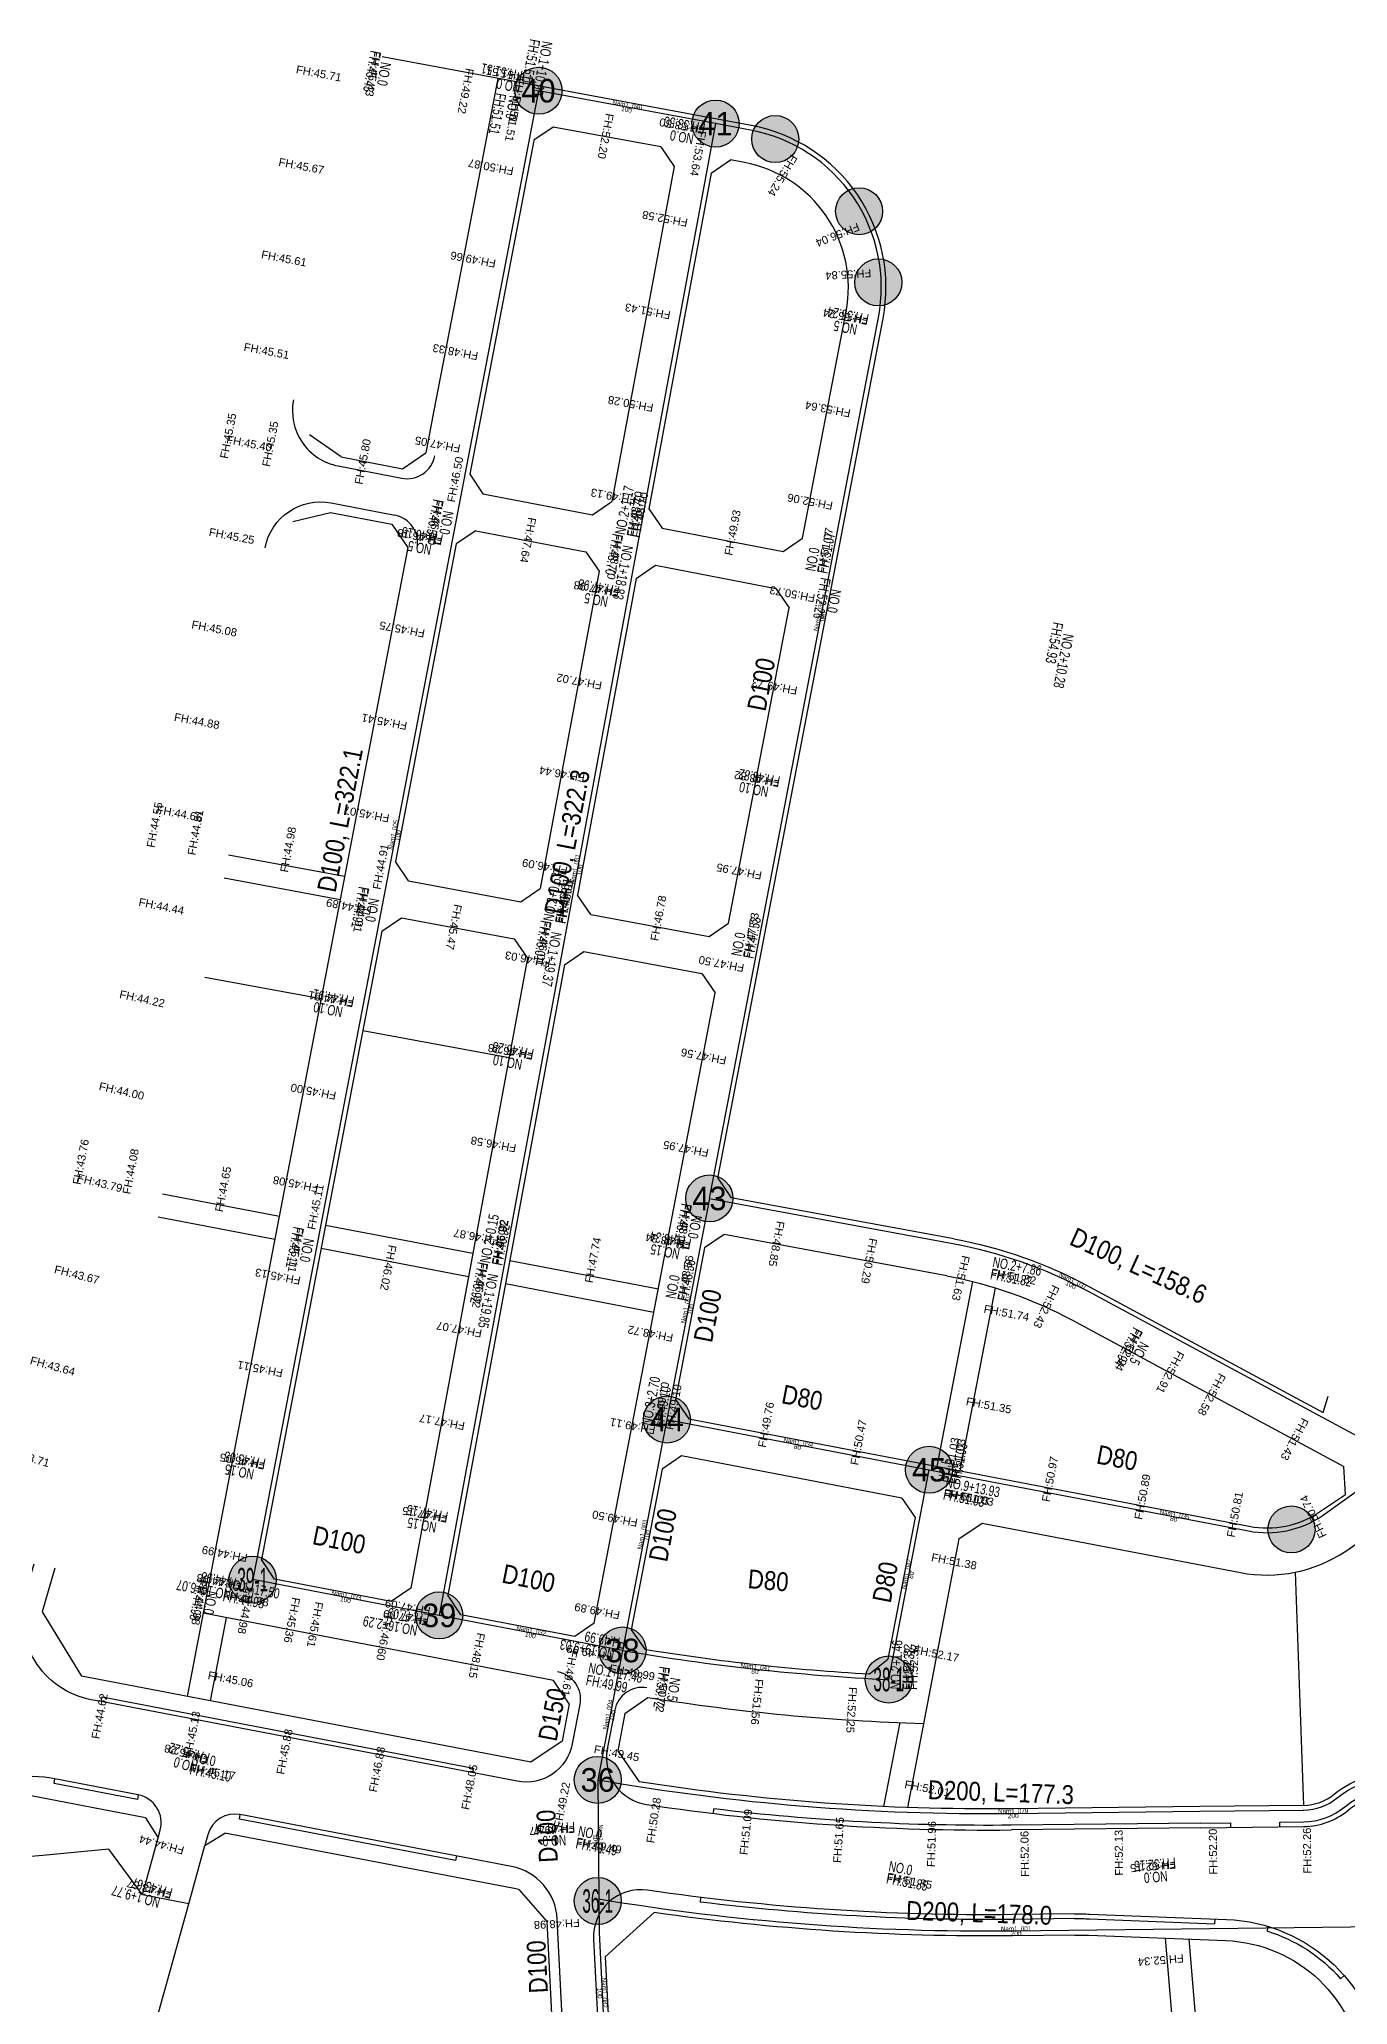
# Model space of a CAD drawing. Header units: millimetres. Extents: x 227572 to 269266, y 328772 to 443556.
# Drawn here: x 237946.8 to 238224.8, y 331862.6 to 332280.2 of the extents above; entities that cross this region are included whole.
import ezdxf
from ezdxf.enums import TextEntityAlignment as Align

# ---------------------------------------------------------------- set-up
doc = ezdxf.new("R2010")
doc.units = ezdxf.units.MM
for name, color, linetype in [('+++New_지구계(1안)', 1, 'Continuous'), ('0.보차도(중1류이상)', 5, 'Continuous'), ('0.보차도(중2류이하)', 4, 'Continuous'), ('0.식수대', 3, 'Continuous'), ('00_계획line', 7, 'Continuous'), ('L_diameter', 3, 'Continuous'), ('L_pipeline', 4, 'Continuous'), ('L_Pipes', 2, 'Continuous'), ('S-2.생활-1.격점-1.원', 250, 'Continuous'), ('S-2.생활-1.격점-2.번호', 1, 'Continuous'), ('S-2.생활-2.관로-2.제원', 7, 'Continuous'), ('도로체인계획고', 6, 'Continuous'), ('도로체인번호', 6, 'Continuous')]:
    doc.layers.add(name, color=color, linetype=linetype)
doc.layers.get('+++New_지구계(1안)').off()
doc.styles.add('HY울릉도M', font='HYWULM.TTF')
doc.styles.get("Standard").update_dxf_attribs({"font": 'arial.ttf'})

# ---------------------------------------------------------------- blocks, each defined once
blk = doc.blocks.new('남청주현도')
at = {"layer": '0.보차도(중1류이상)', "color": 8, "ltscale": 0.5}
for q in [(238153.31, 331899.78), (238215.42, 331900.49)]:
    blk.add_line((238193.49, 331900.24), q, dxfattribs=at)
for points in [[(238060.04, 331918.05, -0.414116), (238048.34, 331910.11), (237959.98, 331927.04), (237957.82, 331927.45, -0.4425), (237943.93, 331950.19), (237944.82, 331953.22), (237945.73, 331956.32)], [(237972.04, 331898.08), (237972.5, 331899.72, 0.437756), (237967.84, 331907.21), (237950.14, 331910.6), (237949.25, 331910.77, 0.278453), (237930.83, 331903.96)], [(238056.84, 331880.84, 0.345529), (238047.11, 331892.02), (237989.52, 331903.05, 0.391056), (237982.6, 331898.76), (237981.97, 331896.46)]]:
    blk.add_lwpolyline(points, format="xyb", dxfattribs=at)
at = {"layer": '0.보차도(중1류이상)', "color": 8, "ltscale": 0.3}
for points in [[(238215.42, 331900.49, 0.17046), (238224.76, 331903.89, -0.197203), (238236.19, 331907.39, 0.210558), (238247.66, 331911.23)], [(238166.73, 331881.93), (238153.52, 331881.78, -0.039179), (238076, 331886.97, 0.472857), (238064.57, 331876.57)], [(238166.73, 331881.93, -0.01249), (238169.93, 331881.89), (238199.02, 331880.76, -0.379075), (238232.55, 331848.69)]]:
    blk.add_lwpolyline(points, format="xyb", dxfattribs=at)
at = {"layer": '0.보차도(중1류이상)', "color": 8, "ltscale": 0.5}
for centre, radius, start, end in [((238077.29, 331915.09), 10, 169.1352, 261.3367), ((238147.86, 332378.25), 478.5, 261.3367, 270.653)]:
    blk.add_arc(centre, radius, start, end, dxfattribs=at)
at = {"layer": '0.보차도(중2류이하)', "color": 8}
for points in [[(238000.8, 332203.59, 0.414214), (238010.32, 332189.55), (238023.83, 332186.95)], [(237994.77, 332172.17, -0.414212), (238008.81, 332181.69), (238022.32, 332179.1)]]:
    blk.add_lwpolyline(points, format="xyb", dxfattribs=at)
at = {"layer": '0.보차도(중2류이하)', "color": 8, "ltscale": 0.3}
for points in [[(238023.83, 332186.95, 0.414214), (238030.85, 332191.72)], [(238027.08, 332172.07, 0.414214), (238022.32, 332179.1)]]:
    blk.add_lwpolyline(points, format="xyb", dxfattribs=at)
at = {"layer": '0.보차도(중2류이하)', "color": 8, "ltscale": 0.5}
for points in [[(238056.88, 331933.42, -0.414311), (238061.64, 331926.4), (238060.04, 331918.05)], [(238075.89, 331929.98, 0.405537), (238069.05, 331925.19), (238067.47, 331916.98)], [(237970.52, 331844.64, 0.392033), (237976.77, 331839.41), (238050.74, 331843.17, 0.414214), (238058.33, 331851.57), (238056.84, 331880.84)], [(238064.57, 331876.57), (238065.82, 331851.95, 0.414214), (238074.21, 331844.36), (238191.02, 331850.3), (238199.8, 331744.56, 0.404835), (238208.18, 331737.23), (238229.29, 331738.3)]]:
    blk.add_lwpolyline(points, format="xyb", dxfattribs=at)
at = {"layer": '0.식수대', "color": 8, "ltscale": 0.5}
for p, q in [((238090.02, 331903.26), (238090.14, 331904.25)), ((238090.02, 331903.26), (238090.14, 331904.25)), ((238193.46, 331901.24), (238153.3, 331900.78)), ((238199.95, 331900.31), (238199.93, 331901.31))]:
    blk.add_line(p, q, dxfattribs=at)
at = {"layer": '0.식수대', "color": 8, "ltscale": 0.3}
for p, q in [((238196.53, 331880.86), (238196.49, 331879.86)), ((238207.87, 331879.27), (238207.58, 331878.31)), ((238224.02, 331868.83), (238223.26, 331868.17))]:
    blk.add_line(p, q, dxfattribs=at)
at = {"layer": '0.식수대', "color": 8, "ltscale": 0.5}
for points in [[(237959.98, 331927.04), (237960.17, 331928.02), (238039.02, 331912.91), (238038.83, 331911.93)], [(237967.84, 331907.21), (237967.67, 331906.22), (237949.97, 331909.61), (237950.14, 331910.6)], [(238035.45, 331894.25), (238035.26, 331893.27), (237989.35, 331902.07), (237989.52, 331903.05)], [(238193.48, 331901.24), (238199.93, 331901.31)], [(238210.33, 331901.43), (238215.41, 331901.49)], [(238210.35, 331900.43), (238210.33, 331901.43)]]:
    blk.add_lwpolyline(points, dxfattribs=at)
for points in [[(238215.41, 331901.49, 0.17046), (238224.12, 331904.66, -0.197203), (238236.28, 331908.39, 0.143798), (238244.02, 331909.9, 0.143798)], [(238153.3, 331900.78, -0.033155), (238090.14, 331904.25)], [(238166.74, 331880.93), (238153.53, 331880.78, -0.033402), (238087.24, 331884.45), (238087.36, 331885.45)]]:
    blk.add_lwpolyline(points, format="xyb", dxfattribs=at)
at = {"layer": '0.식수대', "color": 8, "ltscale": 0.3}
for points in [[(238166.74, 331880.93, -0.01249), (238169.89, 331880.89), (238196.49, 331879.86)], [(238207.58, 331878.31, -0.140034), (238223.26, 331868.17)]]:
    blk.add_lwpolyline(points, format="xyb", dxfattribs=at)
at = {"layer": '00_계획line', "color": 7}
for p, q in [((238098.07, 332261.88), (238019.62, 332276.46)), ((238056, 332261.56), (238051.87, 332258.74)), ((238078.83, 332257.32), (238056, 332261.56)), ((238051.86, 332258.73), (238038.24, 332187.79)), ((238078.83, 332257.32), (238081.66, 332253.2)), ((238081.66, 332253.19), (238068.47, 332182)), ((238089.52, 332251.73), (238093.65, 332254.56)), ((238096.61, 332254.01), (238093.65, 332254.56)), ((238089.52, 332251.73), (238076.33, 332180.47)), ((238090.99, 332038.22), (238126.05, 332220.87)), ((238108.95, 332174.22), (238118.19, 332222.38)), ((238030.66, 332201.34), (238028.93, 332192.33)), ((238035.4, 332172.99), (238022.45, 332105.53)), ((238025.07, 332172.21), (238010.73, 332097.48)), ((238065.73, 332167.18), (238053.25, 332099.81)), ((238073.58, 332165.64), (238061.12, 332098.36)), ((238093.25, 332092.39), (238106.11, 332159.42)), ((237987.02, 332106.96), (238011.67, 332102.39)), ((237986.07, 332102.05), (238010.74, 332097.48)), ((238010.73, 332097.48), (237995.6, 332018.67)), ((238025.27, 332101.4), (238049.13, 332096.98)), ((238023.74, 332093.55), (238047.67, 332089.11)), ((238063.95, 332094.24), (238089.12, 332089.57)), ((238019.61, 332090.73), (237993.99, 331957.22)), ((238050.51, 332084.99), (238025.72, 331951.15)), ((238062.49, 332086.37), (238087.59, 332081.72)), ((237981.97, 332080.96), (238006.68, 332076.39)), ((238058.37, 332083.54), (238033.57, 331949.62)), ((238064.7, 331943.67), (238090.41, 332077.59)), ((238015.56, 332069.64), (238046.6, 332063.89)), ((238090.99, 332038.22), (238093.81, 332034.09)), ((238141.07, 332025.34), (238093.81, 332034.09)), ((238088.15, 332023.42), (238081.98, 331991.23)), ((238092.28, 332026.24), (238088.15, 332023.42)), ((238139.61, 332017.48), (238092.28, 332026.24)), ((237995.6, 332018.67), (237978.22, 331928.13)), ((238145.03, 332016.3), (238137.49, 331977)), ((238149.86, 332014.95), (238142.4, 331976.05)), ((238081.98, 331991.23), (238084.78, 331987.09)), ((238219.57, 331988.48), (238220.59, 331991.9)), ((238079.13, 331976.43), (238072.58, 331942.28)), ((238083.27, 331979.24), (238079.13, 331976.43)), ((238130.05, 331970.27), (238083.27, 331979.24)), ((238224.27, 331971.03), (238223.97, 331977.02)), ((238132.86, 331966.14), (238127.08, 331936.02)), ((238142.17, 331961.6), (238147.14, 331964.97)), ((238142.17, 331961.6), (238131.22, 331904.54)), ((237996.79, 331953.08), (237993.99, 331957.22)), ((237983.31, 331954.64), (237983.31, 331954.64)), ((238021.59, 331948.33), (237996.79, 331953.08)), ((238213.61, 331954.53), (238215.39, 331904.99)), ((238025.72, 331951.15), (238021.59, 331948.33)), ((238036.39, 331945.49), (238033.57, 331949.62)), ((237947.42, 331946.09), (237955.76, 331932.43)), ((238056.02, 331931.55), (237981.61, 331945.8)), ((237986.52, 331944.86), (237983.13, 331927.19)), ((238060.56, 331940.86), (238036.39, 331945.49)), ((238064.7, 331943.67), (238060.56, 331940.86)), ((238059.39, 331926.58), (238056.02, 331931.55)), ((238059.39, 331926.58), (238057.86, 331918.63)), ((238071.2, 331924.49), (238076.12, 331927.92)), ((238071.2, 331924.49), (238069.68, 331916.56)), ((238129.59, 331922.57), (238126.17, 331904.74)), ((238057.86, 331918.63), (238051.24, 331914.14)), ((238069.68, 331916.56), (238074.26, 331910)), ((237969.4, 331902.33), (237972.04, 331898.08)), ((237969.4, 331902.33), (237972.04, 331898.08)), ((237981.97, 331896.46), (237986.22, 331899.1)), ((237981.97, 331896.46), (237986.22, 331899.1)), ((237978.56, 331884.09), (237981.97, 331896.46)), ((238048.7, 331887.13), (238054.61, 331880.34)), ((238054.61, 331880.34), (238056.09, 331851.36)), ((238067.01, 331872.84), (238077.4, 331882.23)), ((238201.87, 331746.83), (238191.1, 331876.57)), ((238067.01, 331872.84), (238068.07, 331851.97))]:
    blk.add_line(p, q, dxfattribs=at)
for points in [[(238044.2, 332271.89), (238035.21, 332225.06), (238030.66, 332201.34)], [(238010.94, 332191.46), (238004.22, 332196.2)], [(238010.94, 332191.46), (238023.96, 332188.96)], [(238023.96, 332188.96), (238028.93, 332192.33)], [(238038.24, 332187.79), (238041.05, 332183.65)], [(238041.05, 332183.65), (238064.35, 332179.18)], [(238064.35, 332179.18), (238068.47, 332182)], [(238000.68, 332177.77), (238008.68, 332179.68)], [(238008.68, 332179.68), (238021.7, 332177.18)], [(238021.7, 332177.18), (238025.07, 332172.21)], [(238076.33, 332180.47), (238079.14, 332176.34)], [(238039.54, 332175.79), (238035.4, 332172.99)], [(238039.54, 332175.79), (238062.91, 332171.31)], [(238079.14, 332176.34), (238104.81, 332171.41)], [(238104.81, 332171.41), (238108.95, 332174.22)], [(238062.91, 332171.31), (238065.73, 332167.18)], [(238073.58, 332165.64), (238077.71, 332168.47)], [(238077.71, 332168.47), (238103.3, 332163.55)], [(238103.3, 332163.55), (238106.11, 332159.42)], [(238025.27, 332101.4), (238022.45, 332105.53)], [(238049.13, 332096.98), (238053.25, 332099.81)], [(238063.95, 332094.24), (238061.12, 332098.36)], [(238019.61, 332090.73), (238023.74, 332093.55)], [(238047.67, 332089.11), (238050.51, 332084.99)], [(238089.12, 332089.57), (238093.25, 332092.39)], [(238058.37, 332083.54), (238062.49, 332086.37)], [(238087.59, 332081.72), (238090.41, 332077.59)], [(237973, 332034.93), (237997.81, 332030.17)], [(237972.06, 332030.02), (237996.86, 332025.26)], [(238007.63, 332028.28), (238038.89, 332022.28)], [(238006.68, 332023.37), (238037.98, 332017.37)], [(238046.75, 332020.78), (238078.34, 332014.71)], [(238045.84, 332015.86), (238077.39, 332009.8)], [(238130.05, 331970.27), (238132.86, 331966.14)], [(238072.58, 331942.28), (238075.43, 331938.17)], [(238123.14, 331932.93), (238127.08, 331936.02)], [(238051.23, 331914.14), (237955.76, 331932.43)], [(237970.74, 331855.83), (237978.56, 331884.09), (237968.71, 331885.99), (237961.6, 331895.67), (237947.54, 331894.33), (237931.9, 331893.1)], [(237969.4, 331902.33), (237945.08, 331906.99)], [(238215.39, 331904.99), (238193.35, 331904.74)], [(237968.71, 331885.99), (237972.04, 331898.08)], [(237968.71, 331885.99), (237972.04, 331898.08)], [(238048.69, 331887.15), (238047.69, 331887.33), (237986.22, 331899.1)], [(238188.09, 331852.4), (238186.06, 331876.76)]]:
    blk.add_lwpolyline(points, dxfattribs=at)
for points in [[(238141.07, 332025.34, -0.077778), (238169.94, 332015.18), (238219.57, 331988.48)], [(238139.61, 332017.48, -0.077778), (238166.15, 332008.13), (238223.97, 331977.02)], [(238084.78, 331987.09), (238203.84, 331964.28, 0.197835), (238218.77, 331967.33), (238224.27, 331971.03)], [(238147.14, 331964.97), (238201.96, 331954.46, 0.197835), (238224.35, 331959.03), (238227.22, 331960.96)], [(238215.37, 331904.99, 0.17046), (238221.9, 331907.37, -0.197203), (238236.6, 331911.87, 0.210558), (238244.63, 331914.56, 0.210558)], [(238193.35, 331904.74), (238153.26, 331904.28, -0.041847), (238074.26, 331910)], [(238166.78, 331877.43), (238153.57, 331877.28, -0.038145), (238077.4, 331882.23)], [(238166.78, 331877.43, -0.01249), (238169.75, 331877.39), (238198.84, 331876.27, -0.379075), (238228.06, 331848.32)]]:
    blk.add_lwpolyline(points, format="xyb", dxfattribs=at)
at = {"layer": '00_계획line', "color": 7, "ltscale": 0.5}
blk.add_lwpolyline([(237950.15, 331955.41), (237947.42, 331946.09)], dxfattribs=at)
at = {"layer": '00_계획line', "color": 7}
for centre, radius, start, end in [((238091.68, 332227.47), 35, 349.1352, 79.4708), ((238091.68, 332227.47), 27, 349.1352, 79.4708), ((238147.86, 332378.25), 446, 260.6537, 266.8233), ((238148.18, 332378.19), 456, 260.9075, 268.2984)]:
    blk.add_arc(centre, radius, start, end, dxfattribs=at)
blk = doc.blocks.new('격점-생활')
at = {"layer": 'S-2.생활-1.격점-1.원'}
h = blk.add_hatch(color=250, dxfattribs=at)
h.dxf.hatch_style = 1
edge = h.paths.add_edge_path()
edge.add_arc((237637.68, 330904.87), 9, 0, 360)
blk.add_circle((237637.68, 330904.87), 9, dxfattribs=at)

msp = doc.modelspace()

# ---------------------------------------------------------------- linework, layer by layer
at = {"layer": 'L_pipeline'}
for points in [[(238052.86, 332269.27), (238010.87, 332050.47), (237992.15, 331952.95)], [(238090.46, 332262.28), (238052.86, 332269.27)], [(238090.46, 332262.28), (238031.77, 331945.36)], [(238089.16, 332033.94), (238080.14, 331986.97)], [(238080.14, 331986.97), (238070.72, 331937.9)], [(238080.14, 331986.97), (238135.83, 331976.3)], [(238127.27, 331931.73), (238135.83, 331976.3)], [(238031.77, 331945.36), (237992.15, 331952.95)], [(238070.72, 331937.9), (238031.77, 331945.36)], [(238070.72, 331937.9), (238065.45, 331910.45)], [(238065.45, 331910.45), (238065.68, 331885.05)], [(238065.68, 331885.05), (238065.75, 331877.99), (238067.41, 331845.27)]]:
    msp.add_lwpolyline(points, dxfattribs=at)
for points in [[(238089.16, 332033.94), (238125.07, 332221.06, 0.41593), (238097.89, 332260.9), (238090.46, 332262.28)], [(238089.16, 332033.94), (238140.88, 332024.36, -0.077778), (238169.47, 332014.3), (238236.03, 331978.49)], [(238135.83, 331976.3), (238203.66, 331963.3, 0.197835), (238219.33, 331966.5), (238236.03, 331978.49)], [(238070.72, 331937.9, 0.031031), (238127.27, 331931.73)], [(238065.45, 331910.45, 0.046475), (238153.27, 331903.28), (238193.36, 331903.74), (238215.41, 331903.99), (238215.38, 331903.99, 0.17046), (238222.54, 331906.59, -0.197203), (238236.51, 331910.87, 0.090951), (238240.65, 331911.24, 0.090951)], [(238243.3, 331879.3), (238153.56, 331878.28, -0.044153), (238065.68, 331885.05)]]:
    msp.add_lwpolyline(points, format="xyb", dxfattribs=at)

# ---------------------------------------------------------------- block references
at = {"layer": '+++New_지구계(1안)'}
msp.add_blockref('남청주현도', (0, 0), dxfattribs=at)
at = {"layer": 'S-2.생활-1.격점-1.원', "xscale": 0.5555555555620231, "yscale": 0.5555555555620231, "zscale": 0.5555555555620231}
for p in [(106031.93, 148433.23), (106069.53, 148426.24), (106082.22, 148422.97), (106100.03, 148407.63), (106104.12, 148392.52), (106068.22, 148197.9), (106059.2, 148150.93), (106114.89, 148140.26), (106191.88, 148127.58), (105971.22, 148116.91), (106010.83, 148109.32), (106049.79, 148101.86), (106106.34, 148095.69), (106044.51, 148074.36), (106044.51, 148048.64)]:
    msp.add_blockref('격점-생활', p, dxfattribs=at)

# ---------------------------------------------------------------- texts
at = {"layer": 'L_diameter', "width": 0.8}
for s, rotation, p in [('100', 349.4708, (238071.66, 332265.77)), ('100', 79.1352, (238112.88, 332157.54)), ('100', 79.1352, (238022.51, 332111.11)), ('100', 79.507, (238061.11, 332103.82)), ('100', 333.8966, (238166.16, 332016.01)), ('100', 79.1344, (238084.65, 332010.46)), ('80', 349.1543, (238107.98, 331981.63)), ('80', 349.1543, (238187.9, 331966.32)), ('100', 79.1352, (238075.43, 331962.43)), ('80', 79.1352, (238131.55, 331954.01)), ('100', 349.1543, (238011.96, 331949.16)), ('100', 349.1543, (238051.24, 331941.63)), ('80', 353.769, (238098.9, 331933.94)), ('150', 79.1352, (238068.09, 331924.18)), ('200', 0.653, (238153.7, 331903.28)), ('100', 270.5213, (238065.57, 331897.75)), ('200', 0.653, (238154.31, 331878.29)), ('100', 272.9081, (238066.4, 331865.16))]:
    msp.add_text(s, height=1, rotation=rotation, dxfattribs=at).set_placement(p, align=Align.TOP_CENTER)
at = {"layer": 'L_Pipes', "width": 0.75}
for s, rotation, p in [('Nam1_040', 349.4708, (238071.66, 332265.77)), ('Nam1_039', 79.1352, (238112.88, 332157.54)), ('Nam1_005', 79.1352, (238022.51, 332111.11)), ('Nam1_031', 79.507, (238061.11, 332103.82)), ('Nam1_037', 333.8966, (238166.16, 332016.01)), ('Nam1_002', 79.1344, (238084.65, 332010.46)), ('Nam1_034', 349.1543, (238107.98, 331981.63)), ('Nam1_003', 79.1352, (238075.43, 331962.43)), ('Nam1_035', 349.1543, (238187.9, 331966.32)), ('Nam1_042', 79.1352, (238131.55, 331954.01)), ('Nam1_033', 349.1543, (238011.96, 331949.16)), ('Nam1_032', 349.1543, (238051.24, 331941.63)), ('Nam1_041', 353.769, (238098.9, 331933.94)), ('Nam1_004', 79.1352, (238068.09, 331924.18)), ('Nam1_079', 0.653, (238153.7, 331903.28)), ('Nam1_081', 270.5213, (238065.57, 331897.75)), ('Nam1_001', 0.653, (238154.31, 331878.29)), ('Nam1_082', 272.9081, (238066.4, 331865.16))]:
    msp.add_text(s, height=1, rotation=rotation, dxfattribs=at).set_placement(p, align=Align.CENTER)
at = {"layer": 'S-2.생활-1.격점-2.번호', "color": 7, "true_color": 0xffffff, "style": 'HY울릉도M'}
for s, p in [('40', (238052.86, 332269.27)), ('41', (238090.46, 332262.28)), ('43', (238089.16, 332033.94)), ('44', (238080.14, 331986.97)), ('45', (238135.83, 331976.3)), ('39', (238031.77, 331945.36)), ('38', (238070.72, 331937.9)), ('36', (238065.44, 331910.4))]:
    msp.add_text(s, height=5, dxfattribs=at).set_placement(p, align=Align.MIDDLE_CENTER)
at = {"layer": 'S-2.생활-1.격점-2.번호', "color": 7, "true_color": 0xffffff, "style": 'HY울릉도M', "width": 0.5}
for s, p in [('39-1', (237992.15, 331952.95)), ('38-1', (238127.27, 331931.73)), ('36-1', (238065.44, 331884.68))]:
    msp.add_text(s, height=5, dxfattribs=at).set_placement(p, align=Align.MIDDLE_CENTER)
at = {"layer": 'S-2.생활-2.관로-2.제원', "color": 7, "style": 'HY울릉도M', "width": 0.9}
for s, rotation, p in [('D100', 79.1352, (238102.13, 332142.78, 69)), ('D100, L=322.1', 79.1352, (238012.66, 332113.99, 69)), ('D100, L=322.3', 79.1352, (238060.88, 332109.31, 69)), ('D100, L=158.6', 335.5177, (238179.52, 332017.82, 15)), ('D100', 79.1352, (238090.76, 332008.66, 69)), ('D80', 349.1543, (238108.51, 331989.66, 69)), ('D80', 349.1543, (238175.42, 331976.85, 69)), ('D100', 79.1352, (238081.23, 331962.05, 69)), ('D100', 348.697, (238010.13, 331959.42, 69)), ('D100', 348.697, (238050.38, 331951.26, 69)), ('D80', 79.1352, (238128.47, 331952.04, 69)), ('D80', 354.9474, (238101.5, 331950.79, 69)), ('D150', 79.1352, (238057.74, 331923.92, 69)), ('D200, L=177.3', 357.9909, (238151.02, 331905.79)), ('D100', 92.9081, (238056.69, 331898.56, -18.54)), ('D200, L=178.0', 357.9909, (238146.39, 331880.15)), ('D100', 92.9081, (238054.59, 331870.8, -18.54))]:
    msp.add_text(s, height=4, rotation=rotation, dxfattribs=at).set_placement(p, align=Align.CENTER)
at = {"layer": '도로체인계획고', "color": 250, "width": 0.7}
for s, rotation, p in [('FH:45.43', 259.4708, (238017.21, 332277.92)), ('FH:51.51', 259.4708, (238051.08, 332280.37)), ('FH:51.51', 169.1352, (238049.61, 332273.46)), ('FH:51.51', 259.4708, (238043.88, 332268.89)), ('FH:53.50', 169.507, (238088.43, 332262.29)), ('FH:55.24', 169.1352, (238123.17, 332221.76)), ('FH:46.50', 259.1352, (238030.49, 332182.62)), ('FH:48.70', 79.1352, (238073.81, 332174.31)), ('FH:46.18', 169.1352, (238032.73, 332174.99)), ('FH:48.70', 259.1352, (238068.62, 332175.3)), ('FH:51.07', 79.1352, (238114.24, 332166.55)), ('FH:47.98', 169.507, (238070.22, 332163.96)), ('FH:52.26', 259.1352, (238112.83, 332165.97)), ('FH:54.93', 259.1352, (238162.2, 332156.5)), ('FH:48.82', 169.1352, (238104.32, 332123.56)), ('FH:44.91', 259.507, (238014.68, 332100.31)), ('FH:46.01', 79.507, (238058.59, 332092.18)), ('FH:47.53', 79.507, (238098.54, 332084.78)), ('FH:46.01', 259.507, (238053.4, 332093.14)), ('FH:44.91', 169.1352, (238013.88, 332076.78)), ('FH:46.28', 169.507, (238052.01, 332065.63)), ('FH:48.16', 259.507, (238083.23, 332033)), ('FH:45.11', 259.1352, (238000.82, 332028.06)), ('FH:46.92', 79.1352, (238045.15, 332019.56)), ('FH:48.34', 169.1352, (238085.47, 332025.35)), ('FH:46.92', 259.1352, (238039.96, 332020.55)), ('FH:48.56', 79.1352, (238084.57, 332011.99)), ('FH:51.82', 349.1352, (238148.7, 332016.82)), ('FH:52.94', 241.7166, (238179.3, 332006.74)), ('FH:49.10', 79.1543, (238079.41, 331985.07)), ('FH:51.03', 79.1543, (238142.37, 331973.01)), ('FH:45.05', 169.1352, (237995.03, 331978.58)), ('FH:51.03', 349.1352, (238138.69, 331970)), ('FH:47.15', 169.507, (238033.79, 331967.3)), ('FH:44.98', 259.1543, (237980.34, 331953.18)), ('FH:44.98', 169.1352, (237990.12, 331952.97)), ('FH:44.98', 349.1352, (237985.68, 331948.44)), ('FH:47.09', 169.507, (238029.74, 331945.39)), ('FH:49.99', 169.1352, (238071.6, 331940.35)), ('FH:52.32', 87.79, (238132.41, 331929.51)), ('FH:49.99', 349.1352, (238062.8, 331930.59)), ('FH:50.72', 261.4584, (238078.56, 331934.62)), ('FH:45.22', 164.5962, (237983.21, 331916.02)), ('FH:45.10', 349.1352, (237978.62, 331911.62)), ('FH:49.47', 182.9081, (238060.55, 331901.48)), ('FH:49.49', 349.1352, (238060.63, 331895.92)), ('FH:52.15', 184.7488, (238188.15, 331893.88)), ('FH:43.67', 164.5962, (237975.3, 331887.32)), ('FH:51.85', 349.1352, (238126.6, 331888.45))]:
    msp.add_text(s, height=2.2, rotation=rotation, dxfattribs=at).set_placement(p)
at = {"layer": '도로체인계획고'}
for s, rotation, p in [('FH:45.43', 259.4708, (238017.8, 332277.81)), ('FH:45.71', 349.3395, (238001.24, 332273.01)), ('FH:49.22', 259.4708, (238037.46, 332274.16)), ('FH:51.51', 169.1352, (238051.47, 332272.61)), ('FH:51.51', 259.4708, (238048.25, 332272.15)), ('FH:51.51', 259.4708, (238047.52, 332268.22)), ('FH:52.20', 259.4708, (238067.19, 332264.57)), ('FH:53.50', 169.507, (238088.32, 332261.7)), ('FH:53.64', 259.4708, (238086.85, 332260.91)), ('FH:45.67', 349.3395, (237997.54, 332253.35)), ('FH:50.87', 169.1352, (238047.7, 332252.97)), ('FH:55.24', 238.806, (238106.51, 332255.9)), ('FH:52.58', 169.507, (238084.68, 332242.03)), ('FH:56.04', 201.841, (238120.62, 332241.26)), ('FH:45.61', 349.3395, (237993.84, 332233.7)), ('FH:49.66', 169.1352, (238043.93, 332233.33)), ('FH:55.84', 183.3585, (238123.5, 332231.38)), ('FH:51.43', 169.507, (238081.03, 332222.37)), ('FH:55.24', 169.1352, (238123.05, 332221.17)), ('FH:45.51', 349.3395, (237990.14, 332214.05)), ('FH:48.33', 169.1352, (238040.16, 332213.68)), ('FH:50.28', 169.507, (238077.39, 332202.7)), ('FH:53.64', 169.1352, (238119.28, 332201.53)), ('FH:45.35', 79.1352, (237986.86, 332190.99)), ('FH:45.35', 79.1352, (237995.8, 332189.28)), ('FH:45.40', 349.3395, (237986.44, 332194.39)), ('FH:45.80', 79.1352, (238015.44, 332185.51)), ('FH:47.05', 169.1352, (238036.39, 332194.04)), ('FH:46.50', 79.1352, (238035.08, 332181.74)), ('FH:46.50', 259.1352, (238031.08, 332182.51)), ('FH:49.13', 169.507, (238073.75, 332183.03)), ('FH:48.70', 79.1352, (238073.22, 332174.42)), ('FH:48.70', 79.1352, (238074.37, 332174.2)), ('FH:52.06', 169.1352, (238115.51, 332181.89)), ('FH:47.64', 259.1352, (238050.72, 332178.74)), ('FH:49.93', 79.1352, (238094.01, 332170.43)), ('FH:45.25', 349.3395, (237982.74, 332174.74)), ('FH:46.18', 169.1352, (238032.62, 332174.4)), ('FH:48.70', 259.1352, (238069.21, 332175.19)), ('FH:51.07', 79.1352, (238113.65, 332166.66)), ('FH:47.98', 169.507, (238070.11, 332163.37)), ('FH:50.73', 169.1352, (238111.74, 332162.25)), ('FH:45.08', 349.3395, (237979.04, 332155.08)), ('FH:45.75', 169.1352, (238028.85, 332154.76)), ('FH:47.02', 169.507, (238066.47, 332143.7)), ('FH:49.73', 169.1352, (238107.98, 332142.61)), ('FH:44.88', 349.3395, (237975.34, 332135.43)), ('FH:45.41', 169.1352, (238025.08, 332135.12)), ('FH:46.44', 169.507, (238062.82, 332124.04)), ('FH:48.82', 169.1352, (238104.21, 332122.97)), ('FH:44.55', 79.507, (237971.27, 332108.35)), ('FH:44.66', 349.3395, (237971.64, 332115.77)), ('FH:44.81', 79.507, (237979.95, 332106.74)), ('FH:45.07', 169.1352, (238021.31, 332115.48)), ('FH:44.98', 79.507, (237999.62, 332103.1)), ('FH:44.91', 79.507, (238019.29, 332099.46)), ('FH:46.09', 169.507, (238059.18, 332104.37)), ('FH:46.01', 79.507, (238058, 332092.29)), ('FH:46.01', 79.507, (238058.62, 332092.17)), ('FH:47.95', 169.1352, (238100.44, 332103.33)), ('FH:44.44', 348.6452, (237967.8, 332096.13)), ('FH:44.89', 169.1352, (238017.54, 332095.83)), ('FH:44.91', 259.507, (238015.27, 332100.2)), ('FH:46.78', 79.507, (238078.28, 332088.53)), ('FH:45.47', 259.507, (238034.94, 332096.56)), ('FH:47.53', 79.507, (238097.95, 332084.89)), ('FH:46.01', 259.507, (238053.99, 332093.03)), ('FH:46.03', 169.507, (238055.54, 332084.71)), ('FH:47.50', 169.1352, (238096.67, 332083.68)), ('FH:44.22', 347.8812, (237963.71, 332076.54)), ('FH:44.91', 169.1352, (238013.77, 332076.19)), ('FH:46.28', 169.507, (238051.9, 332065.04)), ('FH:47.56', 169.1352, (238092.9, 332064.04)), ('FH:44.00', 347.1173, (237959.35, 332057.01)), ('FH:45.00', 169.1352, (238010, 332056.55)), ('FH:43.76', 79.1352, (237955.55, 332036.75)), ('FH:44.08', 79.1352, (237966.14, 332034.72)), ('FH:46.58', 169.507, (238048.25, 332045.38)), ('FH:47.95', 169.1352, (238089.13, 332044.4)), ('FH:43.79', 346.3533, (237954.73, 332037.53)), ('FH:44.65', 79.1352, (237985.78, 332030.95)), ('FH:45.08', 169.1352, (238006.23, 332036.91)), ('FH:45.11', 79.1352, (238005.42, 332027.18)), ('FH:48.16', 259.507, (238083.82, 332032.89)), ('FH:45.11', 259.1352, (238001.41, 332027.95)), ('FH:46.87', 169.507, (238044.61, 332025.71)), ('FH:46.92', 79.1352, (238044.56, 332019.67)), ('FH:46.92', 79.1352, (238044.7, 332019.64)), ('FH:48.34', 169.1352, (238085.36, 332024.76)), ('FH:48.85', 259.507, (238103.48, 332029.25)), ('FH:46.02', 259.1352, (238021.05, 332024.18)), ('FH:47.74', 79.1352, (238064.34, 332015.87)), ('FH:50.29', 259.507, (238123.15, 332025.61)), ('FH:43.67', 345.5894, (237949.85, 332018.13)), ('FH:45.13', 169.1352, (238002.46, 332017.27)), ('FH:46.92', 259.1352, (238040.55, 332020.44)), ('FH:48.56', 79.1352, (238083.99, 332012.1)), ('FH:51.63', 256.8703, (238142.86, 332021.95)), ('FH:51.82', 349.1352, (238148.81, 332017.41)), ('FH:52.43', 244.8081, (238162.05, 332015.73)), ('FH:51.74', 349.1352, (238147.33, 332009.69)), ('FH:47.07', 169.507, (238040.97, 332006.04)), ('FH:48.72', 169.1352, (238081.59, 332005.12)), ('FH:52.94', 241.7166, (238179.83, 332006.45)), ('FH:52.91', 241.7166, (238188.63, 332001.72)), ('FH:43.64', 344.8254, (237944.72, 331998.78)), ('FH:45.11', 169.1352, (237998.69, 331997.63)), ('FH:49.10', 79.1543, (238078.82, 331985.18)), ('FH:49.10', 79.1543, (238081.47, 331984.67)), ('FH:52.58', 241.7166, (238197.44, 331996.98)), ('FH:49.76', 79.1543, (238101.11, 331980.91)), ('FH:51.35', 349.1352, (238143.56, 331990.05)), ('FH:47.17', 169.507, (238037.33, 331986.38)), ('FH:49.11', 169.1352, (238077.82, 331985.48)), ('FH:50.47', 79.1543, (238120.76, 331977.15)), ('FH:51.43', 241.7166, (238215.05, 331987.5)), ('FH:43.71', 344.0615, (237939.32, 331979.51)), ('FH:51.03', 79.1543, (238140.4, 331973.38)), ('FH:51.03', 79.1543, (238140.4, 331973.38)), ('FH:51.03', 79.1543, (238141.78, 331973.12)), ('FH:45.05', 169.1352, (237994.92, 331977.99)), ('FH:50.97', 79.1543, (238161.42, 331969.35)), ('FH:51.03', 349.1352, (238138.8, 331970.59)), ('FH:50.89', 79.1543, (238181.07, 331965.59)), ('FH:47.15', 169.507, (238033.68, 331966.71)), ('FH:51.03', 349.1352, (238139.79, 331970.4)), ('FH:50.81', 79.1543, (238200.71, 331961.83)), ('FH:50.74', 115.7866, (238220.32, 331962.3)), ('FH:49.50', 169.1352, (238074.05, 331965.84)), ('FH:44.99', 169.1352, (237991.15, 331958.34)), ('FH:51.38', 349.1352, (238136.18, 331956.91)), ('FH:44.98', 259.1543, (237980.93, 331953.06)), ('FH:44.98', 169.1352, (237990, 331952.38)), ('FH:44.98', 349.1352, (237985.8, 331949.03)), ('FH:44.98', 259.1543, (237990.75, 331951.18)), ('FH:45.36', 259.1543, (238000.57, 331949.3)), ('FH:45.61', 259.1543, (238005.48, 331948.36)), ('FH:47.09', 169.507, (238030.04, 331947.05)), ('FH:49.89', 169.1352, (238070.28, 331946.19)), ('FH:46.60', 259.1543, (238020.21, 331945.54)), ('FH:47.09', 169.507, (238029.63, 331944.8)), ('FH:48.15', 259.1543, (238039.86, 331941.77)), ('FH:49.99', 169.1352, (238068.58, 331937.33)), ('FH:52.32', 87.79, (238131.81, 331929.53)), ('FH:52.32', 87.79, (238133.27, 331929.48)), ('FH:52.17', 349.1352, (238132.41, 331937.27)), ('FH:49.61', 259.1543, (238059.5, 331938.01)), ('FH:49.99', 349.1352, (238067.81, 331933.32)), ('FH:45.06', 349.1352, (237982.5, 331931.85)), ('FH:50.72', 261.4584, (238079.15, 331934.53)), ('FH:51.56', 264.0049, (238098.94, 331931.92)), ('FH:44.62', 79.1544, (237959.54, 331918.98)), ('FH:52.25', 266.5514, (238118.81, 331930.18)), ('FH:45.13', 79.1544, (237979.18, 331915.21)), ('FH:45.28', 164.5962, (237983.05, 331915.45)), ('FH:45.88', 79.1544, (237998.83, 331911.45)), ('FH:49.45', 349.1352, (238064.51, 331916.15)), ('FH:45.17', 349.1352, (237978.73, 331912.21)), ('FH:46.88', 79.1544, (238018.47, 331907.69)), ('FH:48.05', 79.1544, (238038.11, 331903.93)), ('FH:49.22', 79.1544, (238057.76, 331900.16)), ('FH:52.01', 349.1352, (238130.49, 331908.68)), ('FH:50.28', 81.4373, (238077.44, 331896.87)), ('FH:51.09', 83.7879, (238097.24, 331894.38)), ('FH:51.65', 86.1385, (238117.13, 331892.71)), ('FH:51.96', 88.4891, (238137.07, 331891.86)), ('FH:44.44', 164.5962, (237977.74, 331896.16)), ('FH:49.47', 182.9081, (238060.58, 331900.88)), ('FH:49.49', 349.1352, (238060.74, 331896.51)), ('FH:52.06', 90.653, (238157.05, 331889.82)), ('FH:52.13', 90.653, (238177.05, 331890.05)), ('FH:52.20', 90.653, (238197.05, 331890.28)), ('FH:52.26', 90.653, (238217.05, 331890.5)), ('FH:52.15', 184.7488, (238188.2, 331893.28)), ('FH:43.67', 164.5962, (237975.14, 331886.74)), ('FH:51.85', 349.1352, (238126.72, 331889.04)), ('FH:48.98', 182.9081, (238061.59, 331880.9)), ('FH:52.34', 184.7488, (238189.86, 331873.35))]:
    msp.add_text(s, height=1.7, rotation=rotation, dxfattribs=at).set_placement(p)
at = {"layer": '도로체인번호', "color": 250, "width": 0.7}
for s, rotation, p in [('NO.1+10.98', 259.4708, (238053.71, 332279.93)), ('NO.0', 259.4708, (238019.44, 332275.48)), ('NO.0', 169.1352, (238049.12, 332270.98)), ('NO.0', 259.4708, (238046.74, 332268.34)), ('NO.0', 169.507, (238085.98, 332260.06)), ('NO.5', 169.1352, (238120.71, 332219.55)), ('NO.2+1.17', 79.1352, (238071.22, 332174.8)), ('NO.0', 259.1352, (238032.7, 332180.16)), ('NO.5', 169.1352, (238030.27, 332172.77)), ('NO.1+18.83', 259.1352, (238070.84, 332172.84)), ('NO.0', 79.1352, (238111.65, 332167.04)), ('NO.5', 169.507, (238067.77, 332161.73)), ('NO.0', 259.1352, (238115.04, 332163.51)), ('NO.2+10.28', 259.1352, (238164.42, 332154.04)), ('NO.10', 169.1352, (238101.86, 332121.34)), ('NO.2+0.63', 79.507, (238055.99, 332092.66)), ('NO.0', 259.507, (238016.91, 332097.86)), ('NO.1+19.37', 259.507, (238055.63, 332090.69)), ('NO.0', 79.507, (238095.94, 332085.26)), ('NO.10', 169.1352, (238011.42, 332074.57)), ('NO.10', 169.507, (238049.56, 332063.4)), ('NO.2+0.15', 79.1352, (238042.55, 332020.05)), ('NO.0', 259.507, (238085.46, 332030.56)), ('NO.0', 259.1352, (238003.04, 332025.6)), ('NO.15', 169.1352, (238083.01, 332023.13)), ('NO.2+7.86', 349.1352, (238149.19, 332019.41)), ('NO.1+19.85', 259.1352, (238042.18, 332018.09)), ('NO.0', 79.1352, (238081.98, 332012.49)), ('NO.5', 241.7166, (238180.67, 332003.73)), ('NO.3+2.70', 79.1543, (238076.81, 331985.57)), ('NO.15', 169.1352, (237992.57, 331976.36)), ('NO.5', 79.1543, (238139.78, 331973.5)), ('NO.9+13.93', 349.1352, (238139.19, 331972.6)), ('NO.15', 169.507, (238031.35, 331965.07)), ('NO.16+6.07', 169.1352, (237987.66, 331950.76)), ('NO.1+17.50', 349.1352, (237986.18, 331951.04)), ('NO.0', 259.1543, (237982.56, 331950.71)), ('NO.16+2.29', 169.507, (238027.29, 331943.16)), ('NO.19+9.03', 169.1352, (238069.13, 331938.13)), ('NO.2+1.46', 87.79, (238129.77, 331929.61)), ('NO.1+17.48', 349.1352, (238063.3, 331933.18)), ('NO.5', 261.4584, (238080.87, 331932.25)), ('NO.0', 164.5962, (237980.58, 331914.01)), ('NO.0', 349.1352, (237979.11, 331914.21)), ('NO.0', 182.9081, (238058.68, 331898.74)), ('NO.0', 349.1352, (238061.13, 331898.52)), ('NO.0', 349.1352, (238127.1, 331891.04)), ('NO.0', 184.7488, (238186.38, 331891.08)), ('NO.1+9.77', 164.5962, (237972.67, 331885.31))]:
    msp.add_text(s, height=2.2, rotation=rotation, dxfattribs=at).set_placement(p)

doc.saveas('drawing.dxf')
